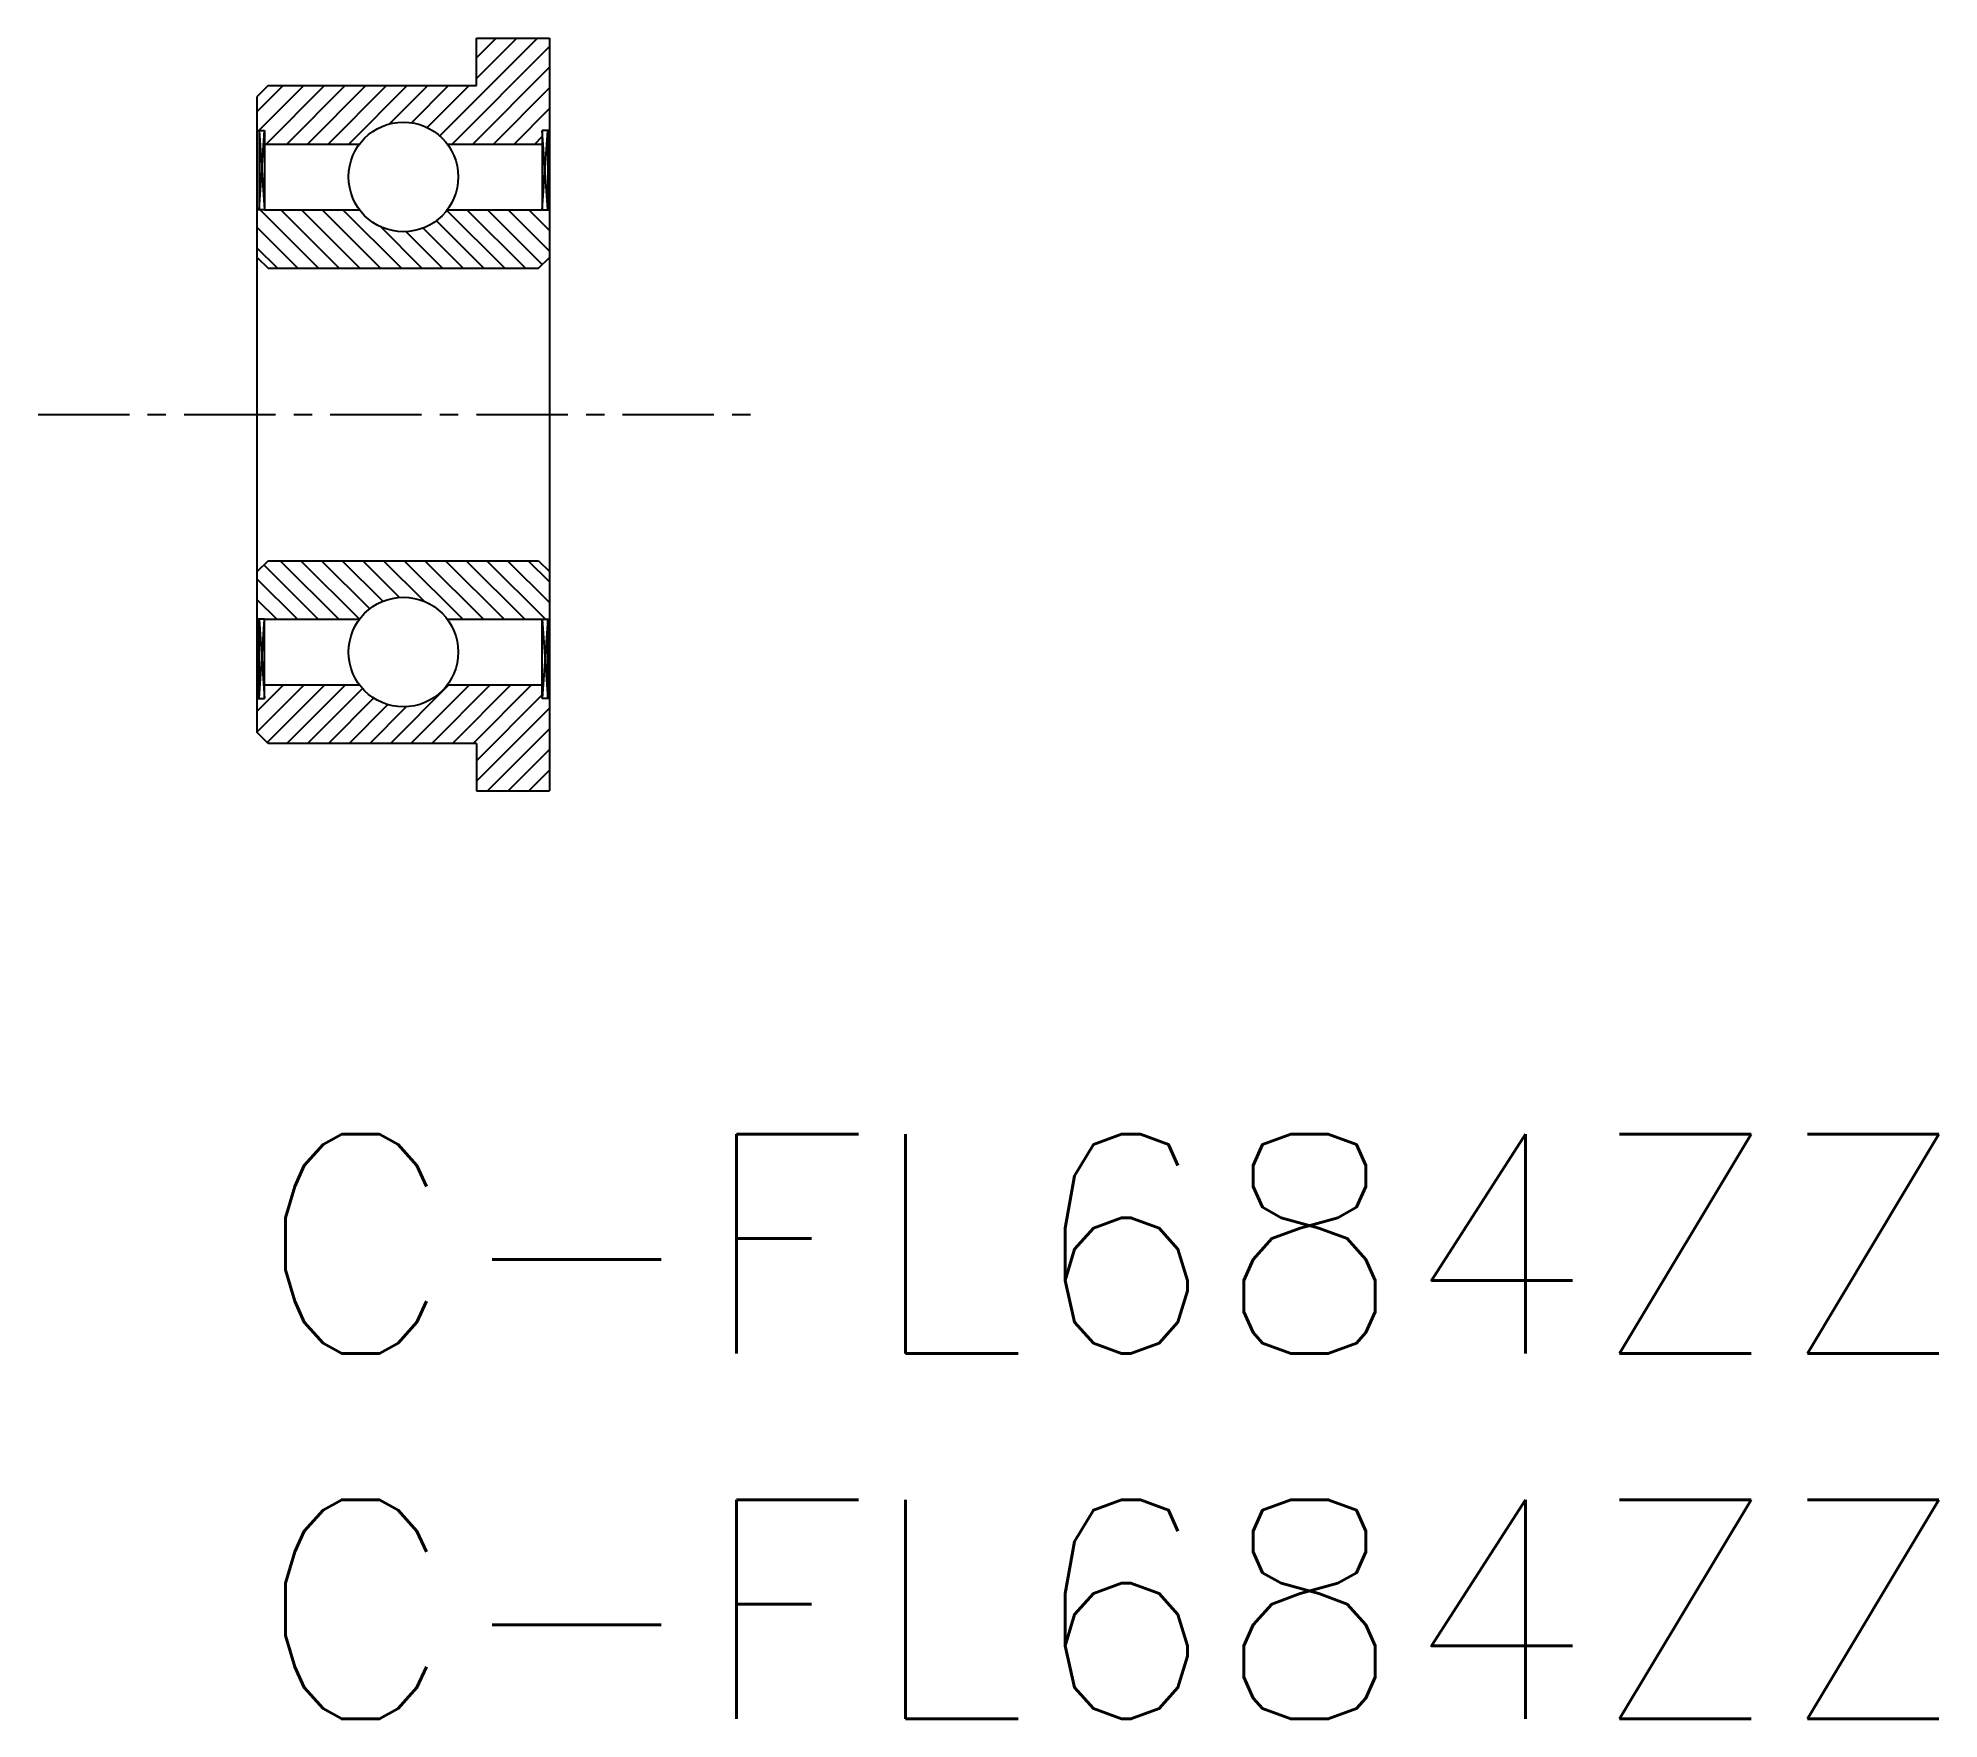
# Model space of a CAD drawing. Extents: x -3 to 23, y -8 to 15.
import ezdxf

# ---------------------------------------------------------------- set-up
doc = ezdxf.new("R2010")
doc.units = 0
doc.linetypes.add('CENTER', pattern=[2, 1.25, -0.25, 0.25, -0.25])
doc.layers.get('0').update_dxf_attribs({"linetype": 'CONTINUOUS'})
doc.layers.add('CENTER', color=1, linetype='CENTER')
doc.styles.get("Standard").update_dxf_attribs({"font": 'txt.shx', "bigfont": 'extfont.shx'})

msp = doc.modelspace()

# ---------------------------------------------------------------- linework, layer by layer
at = {"color": 7, "linetype": 'CONTINUOUS'}
for p, q in [((2.497, 13.658), (3.835, 14.996)), ((2.668, 13.546), (4, 14.879)), ((3, 14.727), (3.269, 14.996)), ((3, 14.444), (3.552, 14.996)), ((3, 14.996), (4, 14.996)), ((3, 14.346), (3, 14.996)), ((4, 14.996), (4, 4.696)), ((2.951, 13.546), (4, 14.596)), ((0, 13.99), (0.356, 14.346)), ((0.15, 14.346), (0, 14.196)), ((0.024, 13.731), (0.639, 14.346)), ((0.122, 13.546), (0.922, 14.346)), ((0.15, 14.346), (3, 14.346)), ((0.405, 13.546), (1.205, 14.346)), ((0.688, 13.546), (1.488, 14.346)), ((0.971, 13.546), (1.771, 14.346)), ((1.253, 13.546), (2.053, 14.346)), ((1.812, 13.822), (2.336, 14.346)), ((2.111, 13.838), (2.619, 14.346)), ((2.327, 13.771), (2.902, 14.346)), ((3.233, 13.546), (4, 14.313)), ((0, 5.496), (0, 14.196)), ((3.516, 13.546), (4, 14.03)), ((0, 13.731), (0.1, 13.731)), ((0.025, 12.646), (0.1, 13.731)), ((0.025, 13.731), (0.1, 12.646)), ((0.025, 13.731), (0.025, 12.646)), ((0.1, 13.731), (0.1, 12.646)), ((0.1, 13.546), (1.4, 13.546)), ((2.6, 13.546), (3.9, 13.546)), ((3.799, 13.546), (3.9, 13.647)), ((3.9, 12.646), (3.975, 13.731)), ((3.9, 13.731), (3.9, 12.646)), ((3.975, 12.646), (3.9, 13.731)), ((4, 13.731), (3.9, 13.731)), ((3.975, 13.731), (3.975, 12.646)), ((3.984, 13.731), (4, 13.747)), ((0.1, 12.646), (0, 12.646)), ((0.84, 11.846), (0.04, 12.646)), ((0.1, 12.646), (1.4, 12.646)), ((1.123, 11.846), (0.323, 12.646)), ((1.406, 11.846), (0.606, 12.646)), ((1.689, 11.846), (0.889, 12.646)), ((1.972, 11.846), (1.172, 12.646)), ((3.103, 11.846), (2.452, 12.497)), ((3.386, 11.846), (2.594, 12.638)), ((2.6, 12.646), (3.9, 12.646)), ((3.669, 11.846), (2.869, 12.646)), ((3.901, 11.897), (3.151, 12.646)), ((4, 12.081), (3.434, 12.646)), ((4, 12.363), (3.717, 12.646)), ((3.9, 12.646), (4, 12.646)), ((0.557, 11.846), (0, 12.404)), ((2.254, 11.846), (1.685, 12.416)), ((2.537, 11.846), (2.036, 12.347)), ((2.82, 11.846), (2.27, 12.396)), ((0.275, 11.846), (0, 12.121)), ((0, 11.996), (0.15, 11.846)), ((3.85, 11.846), (4, 11.996)), ((0.15, 11.846), (3.85, 11.846)), ((0, 7.696), (0.15, 7.846)), ((0.15, 7.846), (3.85, 7.846)), ((1.115, 7.046), (0.315, 7.846)), ((1.398, 7.046), (0.598, 7.846)), ((1.539, 7.188), (0.88, 7.846)), ((1.718, 7.291), (1.163, 7.846)), ((1.948, 7.344), (1.446, 7.846)), ((2.285, 7.29), (1.729, 7.846)), ((2.812, 7.046), (2.012, 7.846)), ((3.095, 7.046), (2.295, 7.846)), ((3.377, 7.046), (2.577, 7.846)), ((3.66, 7.046), (2.86, 7.846)), ((3.943, 7.046), (3.143, 7.846)), ((4, 7.272), (3.426, 7.846)), ((4, 7.555), (3.709, 7.846)), ((3.85, 7.846), (4, 7.696)), ((0.549, 7.046), (0, 7.595)), ((0.832, 7.046), (0.091, 7.787)), ((0.266, 7.046), (0, 7.312)), ((0.1, 7.046), (0, 7.046)), ((0.025, 7.046), (0.1, 5.961)), ((0.025, 5.961), (0.1, 7.046)), ((0.025, 5.961), (0.025, 7.046)), ((0.1, 7.046), (1.4, 7.046)), ((0.1, 5.961), (0.1, 7.046)), ((2.6, 7.046), (3.9, 7.046)), ((3.9, 7.046), (4, 7.046)), ((3.9, 5.961), (3.9, 7.046)), ((3.975, 7.046), (3.9, 5.961)), ((3.9, 7.046), (3.975, 5.961)), ((3.975, 5.961), (3.975, 7.046)), ((0, 5.787), (0.359, 6.146)), ((0, 5.505), (0.642, 6.146)), ((0.1, 6.146), (1.4, 6.146)), ((0.137, 5.359), (0.925, 6.146)), ((0.407, 5.346), (1.207, 6.146)), ((0.69, 5.346), (1.441, 6.097)), ((1.822, 5.346), (2.622, 6.146)), ((2.104, 5.346), (2.904, 6.146)), ((2.387, 5.346), (3.187, 6.146)), ((2.6, 6.146), (3.9, 6.146)), ((2.67, 5.346), (3.47, 6.146)), ((2.953, 5.346), (3.753, 6.146)), ((3, 5.11), (3.9, 6.01)), ((0, 5.961), (0.1, 5.961)), ((0.973, 5.346), (1.593, 5.966)), ((1.256, 5.346), (1.787, 5.877)), ((1.539, 5.346), (2.04, 5.847)), ((3, 4.828), (4, 5.828)), ((4, 5.961), (3.9, 5.961)), ((0.15, 5.346), (0, 5.496)), ((3.151, 4.696), (4, 5.545)), ((3, 5.346), (0.15, 5.346)), ((3, 5.346), (3, 4.696)), ((3.434, 4.696), (4, 5.262)), ((3.717, 4.696), (4, 4.979)), ((3, 4.696), (4, 4.696))]:
    msp.add_line(p, q, dxfattribs=at)
for centre in [(2, 13.096), (2, 6.596)]:
    msp.add_circle(centre, 0.75, dxfattribs=at)
at = {"layer": 'CENTER', "color": 1, "linetype": 'CENTER'}
msp.add_line((-3, 9.846), (7, 9.846), dxfattribs=at)

# ---------------------------------------------------------------- texts
at = {"color": 7, "linetype": 'CONTINUOUS'}
for p in [(0, -3), (0, -8)]:
    msp.add_text('C-FL684ZZ', height=3, dxfattribs=at).set_placement(p)

doc.saveas('drawing.dxf')
